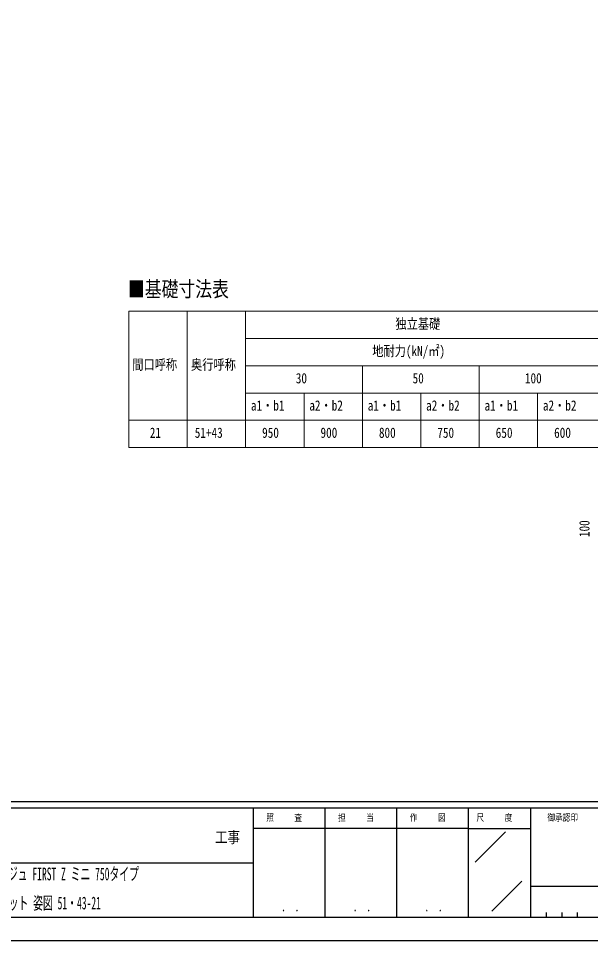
# Model space of a CAD drawing. Units: millimetres, scale not verified. Extents: x -16832 to 16820, y -11892 to 11880.
# Drawn here: x 2164 to 9511, y -11880 to -34 of the extents above; entities that cross this region are included whole.
import ezdxf
from ezdxf.enums import TextEntityAlignment as Align

# ---------------------------------------------------------------- set-up
doc = ezdxf.new("R2010")
doc.units = ezdxf.units.MM
doc.header["$LTSCALE"] = 50
doc.layers.add('0-1_TABLE1', color=7, linetype='Continuous', lineweight=18)
for name, color, linetype in [('0-2_USER1', 3, 'Continuous'), ('0-7_YKK_D', 6, 'Continuous'), ('0-8_YKK_ZWAK', 7, 'Continuous')]:
    doc.layers.add(name, color=color, linetype=linetype)
doc.styles.add('ＭＳ ゴシック', font='')
doc.styles.get('ＭＳ ゴシック').set_extended_font_data('MS Gothic')

msp = doc.modelspace()

# ---------------------------------------------------------------- linework, layer by layer
at = {"layer": '0-1_TABLE1'}
for p, q in [((3581.28, -3796.6), (14081.28, -3796.6)), ((3581.28, -3796.6), (3581.28, -5546.6)), ((4331.28, -3796.6), (4331.28, -5546.6)), ((5081.28, -4146.6), (14081.28, -4146.6)), ((5081.28, -4496.6), (14081.28, -4496.6)), ((6581.28, -4496.6), (6581.28, -5546.6)), ((8081.28, -4496.6), (8081.28, -5546.6)), ((5081.28, -4846.6), (14081.28, -4846.6)), ((3581.28, -5196.6), (14081.28, -5196.6))]:
    msp.add_line(p, q, dxfattribs=at)
for points in [[(5081.28, -3796.6), (5081.28, -5196.6), (5081.28, -5546.6)], [(5831.28, -4846.6), (5831.28, -5196.6), (5831.28, -5546.6)], [(7331.28, -4846.6), (7331.28, -5196.6), (7331.28, -5546.6)], [(8831.28, -4846.6), (8831.28, -5196.6), (8831.28, -5546.6)], [(3581.28, -5546.6), (5081.28, -5546.6), (5831.28, -5546.6), (6581.28, -5546.6), (7331.28, -5546.6), (8081.28, -5546.6), (8831.28, -5546.6), (14081.28, -5546.6)]]:
    msp.add_lwpolyline(points, dxfattribs=at)
at = {"layer": '0-8_YKK_ZWAK'}
for p, q in [((15580.08, -10100), (-15619.92, -10100)), ((5180.08, -10180), (-19.92, -10180)), ((6100.08, -10180), (6100.08, -11580)), ((7020.08, -10180), (7020.08, -11580)), ((7940.08, -10180), (7940.08, -11580)), ((8740.08, -10180), (7940.08, -10180)), ((12870.08, -10180), (8740.08, -10180)), ((8740.08, -10180), (8740.08, -11580)), ((7940.08, -10440), (5180.08, -10440)), ((7940.08, -10440), (8740.08, -10440)), ((8028.42, -10873.16), (8420.15, -10481.43)), ((-19.92, -10880), (5180.08, -10880)), ((8242.69, -11503.95), (8627.57, -11119.07)), ((8740.08, -11180), (12870.08, -11180)), ((-19.92, -11580), (5180.08, -11580)), ((5180.08, -11580), (7940.08, -11580)), ((7940.08, -11580), (8740.08, -11580)), ((8740.08, -11580), (12870.08, -11580)), ((8940.08, -11520), (8940.08, -11580)), ((9140.08, -11520), (9140.08, -11580)), ((9340.08, -11520), (9340.08, -11580))]:
    msp.add_line(p, q, dxfattribs=at)
msp.add_lwpolyline([(-16820, -11880), (16820, -11880), (16820, 11880), (-16820, 11880)], close=True, dxfattribs=at)
msp.add_lwpolyline([(7940.08, -10180), (5180.08, -10180), (5180.08, -11580)], dxfattribs=at)

# ---------------------------------------------------------------- texts
at = {"layer": '0-1_TABLE1', "style": 'ＭＳ ゴシック', "width": 0.8}
for s, p in [('独立基礎', (7004.88, -4061.6)), ('地耐力(kN/㎡)', (6707.28, -4411.6)), ('間口呼称', (3625.08, -4586.6)), ('奥行呼称', (4379.88, -4586.6)), ('30', (5725.68, -4761.6)), ('50', (7225.68, -4761.6)), ('100', (8668.08, -4761.6)), ('a1・b1', (5149.08, -5111.6)), ('a2・b2', (5899.08, -5111.6)), ('a1・b1', (6649.08, -5111.6)), ('a2・b2', (7399.08, -5111.6)), ('a1・b1', (8149.08, -5111.6)), ('a2・b2', (8899.08, -5111.6)), ('21', (3850.68, -5461.6)), ('51+43', (4427.88, -5461.6)), ('950', (5293.08, -5461.6)), ('900', (6043.08, -5461.6)), ('800', (6793.08, -5461.6)), ('750', (7543.08, -5461.6)), ('650', (8293.08, -5461.6)), ('600', (9043.08, -5461.6))]:
    msp.add_text(s, height=132, dxfattribs=at).set_placement(p, align=Align.BOTTOM_LEFT)
at = {"layer": '0-2_USER1', "style": 'ＭＳ ゴシック'}
for s, height, width, p in [('■基礎寸法表', 197.9, 0.8, (3570.2, -3669)), ('サイクルポート エフルージュ FIRST Z ミニ 750タイプ', 164.2, 0.55, (576.03, -11155.33)), ('奥行連結セット 姿図 51・43-21', 164.2, 0.55, (1405.57, -11528.67))]:
    msp.add_text(s, height=height, dxfattribs=dict(at, width=width)).set_placement(p, align=Align.BOTTOM_LEFT)
at = {"layer": '0-7_YKK_D', "style": 'ＭＳ ゴシック', "width": 0.8}
msp.add_text('100', height=132, rotation=90, dxfattribs=at).set_placement((9537.08, -6696.4), align=Align.BOTTOM_LEFT)
at = {"layer": '0-8_YKK_ZWAK', "style": 'ＭＳ ゴシック', "width": 0.8}
for s, height, p in [('照     査', 87.98, (5345.68, -10370)), ('担     当', 87.98, (6268.88, -10370)), ('作     図', 87.98, (7188.88, -10370)), ('尺     度', 87.98, (8045.68, -10370)), ('御承認印', 87.98, (8956.55, -10370)), ('工事', 146.6, (4689.33, -10669.86)), ('． ．', 103.7, (5540, -11537.41)), ('． ．', 103.7, (6460, -11537.41)), ('． ．', 103.7, (7380, -11537.41))]:
    msp.add_text(s, height=height, dxfattribs=at).set_placement(p, align=Align.BOTTOM_LEFT)

doc.saveas('drawing.dxf')
